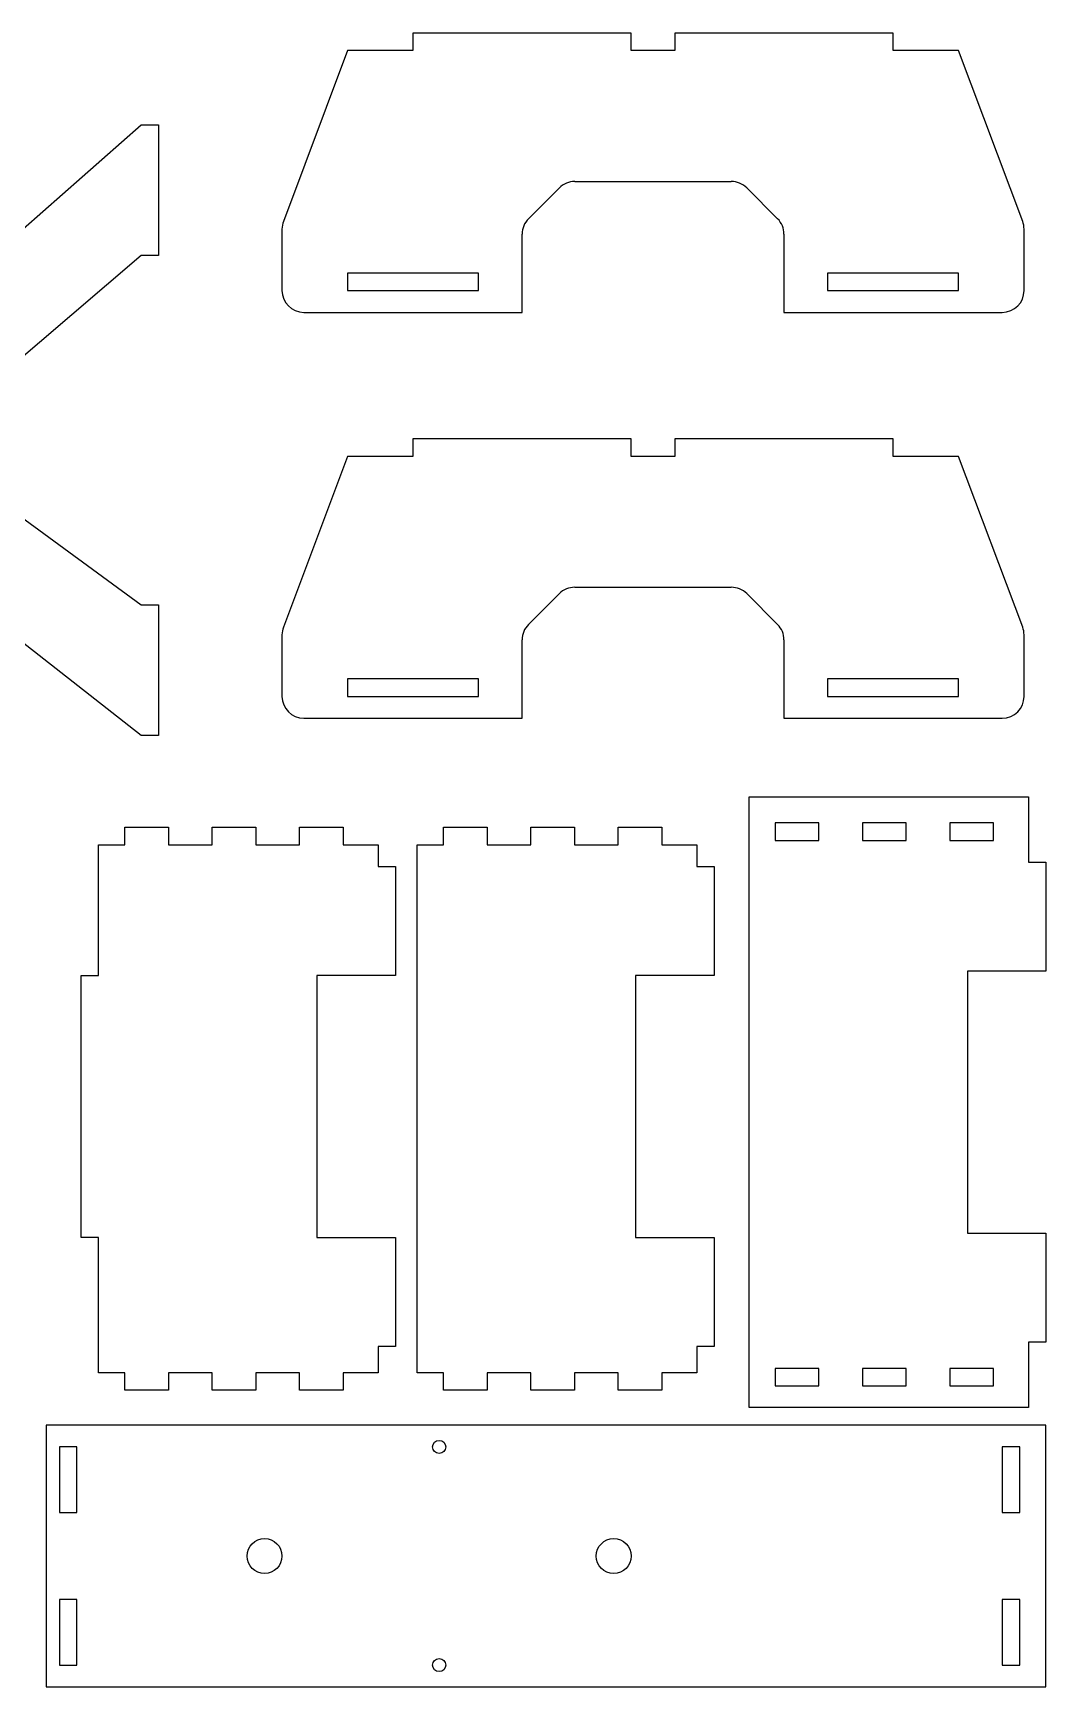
# Model space of a CAD drawing. Header units: millimetres. Extents: x -1288 to -435, y 250 to 901.
# Drawn here: x -668 to -436, y 522 to 901 of the extents above; entities that cross this region are included whole.
import ezdxf

# ---------------------------------------------------------------- set-up
doc = ezdxf.new("R2010")
doc.units = ezdxf.units.MM
doc.header["$MEASUREMENT"] = 0
doc.layers.add('2D', color=1, linetype='Continuous', true_color=0xff0000)
doc.layers.add('Predefinito', color=18, linetype='Continuous', true_color=0x000000)

msp = doc.modelspace()

# ---------------------------------------------------------------- linework, layer by layer
at = {"layer": '2D'}
for points in [[(-596, 842), (-566, 842), (-566, 846), (-596, 846), (-596, 842)], [(-486, 842), (-456, 842), (-456, 846), (-486, 846), (-486, 842)], [(-596, 749), (-566, 749), (-566, 753), (-596, 753), (-596, 749)], [(-486, 749), (-456, 749), (-456, 753), (-486, 753), (-486, 749)], [(-498, 716), (-488, 716), (-488, 720), (-498, 720), (-498, 716)], [(-478, 716), (-468, 716), (-468, 720), (-478, 720), (-478, 716)], [(-458, 716), (-448, 716), (-448, 720), (-458, 720), (-458, 716)], [(-498, 591), (-488, 591), (-488, 595), (-498, 595), (-498, 591)], [(-478, 591), (-468, 591), (-468, 595), (-478, 595), (-478, 591)], [(-458, 591), (-448, 591), (-448, 595), (-458, 595), (-458, 591)], [(-662, 562), (-658, 562), (-658, 577), (-662, 577), (-662, 562)], [(-446, 562), (-442, 562), (-442, 577), (-446, 577), (-446, 562)], [(-662, 527), (-658, 527), (-658, 542), (-662, 542), (-662, 527)], [(-446, 527), (-442, 527), (-442, 542), (-446, 542), (-446, 527)]]:
    msp.add_lwpolyline(points, dxfattribs=at)
for centre, radius in [((-575, 577), 1.5), ((-615, 552), 4), ((-535, 552), 4), ((-575, 527), 1.5)]:
    msp.add_circle(centre, radius, dxfattribs=at)
at = {"layer": 'Predefinito'}
for p, q in [((-596, 897), (-610.68, 857.85)), ((-441.32, 857.85), (-456, 897)), ((-554.54, 858.46), (-547.46, 865.54)), ((-543.93, 867), (-508.07, 867)), ((-504.54, 865.54), (-497.46, 858.46)), ((-611, 856.09), (-611, 842)), ((-441, 842), (-441, 856.09)), ((-596, 804), (-610.68, 764.85)), ((-441.32, 764.85), (-456, 804)), ((-543.93, 774), (-508.07, 774)), ((-554.54, 765.46), (-547.46, 772.54)), ((-504.54, 772.54), (-497.46, 765.46)), ((-611, 763.09), (-611, 749)), ((-441, 749), (-441, 763.09)), ((-653, 685), (-653, 715)), ((-580, 595), (-580, 715)), ((-504, 596), (-504, 716)), ((-653, 595), (-653, 625)), ((-653, 594), (-653, 595)), ((-589, 595), (-589, 594)), ((-580, 594), (-580, 595)), ((-516, 595), (-516, 594))]:
    msp.add_line(p, q, dxfattribs=at)
for points in [[(-456, 897), (-471, 897), (-471, 901), (-521, 901), (-521, 897), (-531, 897), (-531, 901), (-581, 901), (-581, 897), (-596, 897)], [(-692.86, 836.25), (-643.27, 880), (-639.27, 880), (-639.27, 850), (-643.27, 850), (-682.52, 816.5)], [(-606, 837), (-556, 837), (-556, 854.93)], [(-496, 854.93), (-496, 837), (-446, 837)], [(-456, 804), (-471, 804), (-471, 808), (-521, 808), (-521, 804), (-531, 804), (-531, 808), (-581, 808), (-581, 804), (-596, 804)], [(-682.23, 798.5), (-643.27, 770), (-639.27, 770), (-639.27, 740), (-643.27, 740), (-692.91, 778.93)], [(-606, 744), (-556, 744), (-556, 761.93)], [(-496, 761.93), (-496, 744), (-446, 744)], [(-504, 716), (-504, 726), (-440, 726), (-440, 716)], [(-653, 715), (-647, 715), (-647, 719), (-637, 719), (-637, 715), (-627, 715), (-627, 719), (-617, 719), (-617, 715), (-607, 715), (-607, 719), (-597, 719), (-597, 715), (-589, 715)], [(-580, 715), (-574, 715), (-574, 719), (-564, 719), (-564, 715), (-554, 715), (-554, 719), (-544, 719), (-544, 715), (-534, 715), (-534, 719), (-524, 719), (-524, 715), (-516, 715)], [(-589, 715), (-589, 710), (-585, 710), (-585, 685), (-589, 685), (-599, 685), (-603, 685), (-603, 625), (-585, 625), (-585, 600), (-589, 600), (-589, 595)], [(-516, 715), (-516, 710), (-512, 710), (-512, 685), (-516, 685), (-526, 685), (-530, 685), (-530, 625), (-512, 625), (-512, 600), (-516, 600), (-516, 595)], [(-440, 716), (-440, 711), (-436, 711), (-436, 686), (-440, 686), (-450, 686), (-454, 686), (-454, 626), (-436, 626), (-436, 601), (-440, 601), (-440, 596)], [(-653, 625), (-657, 625), (-657, 685), (-653, 685)], [(-440, 596), (-440, 586), (-504, 586), (-504, 596)], [(-589, 594), (-597, 594), (-597, 590), (-607, 590), (-607, 594), (-617, 594), (-617, 590), (-627, 590), (-627, 594), (-637, 594), (-637, 590), (-647, 590), (-647, 594), (-653, 594)], [(-516, 594), (-524, 594), (-524, 590), (-534, 590), (-534, 594), (-544, 594), (-544, 590), (-554, 590), (-554, 594), (-564, 594), (-564, 590), (-574, 590), (-574, 594), (-580, 594)], [(-665.04, 522), (-436.04, 522), (-436.04, 582), (-665.04, 582), (-665.04, 522)]]:
    msp.add_lwpolyline(points, dxfattribs=at)
for centre, start, end in [((-543.93, 862), 90, 135), ((-508.07, 862), 45, 90), ((-606, 856.09), 159.444, 180), ((-551, 854.93), 135, 180), ((-501, 854.93), 0, 45), ((-446, 856.09), 360, 20.556), ((-606, 842), 180, 270), ((-446, 842), 270, 360), ((-543.93, 769), 90, 135), ((-508.07, 769), 45, 90), ((-606, 763.09), 159.444, 180), ((-551, 761.93), 135, 180), ((-501, 761.93), 0, 45), ((-446, 763.09), 360, 20.556), ((-606, 749), 180, 270), ((-446, 749), 270, 360)]:
    msp.add_arc(centre, 5, start, end, dxfattribs=at)

doc.saveas('drawing.dxf')
